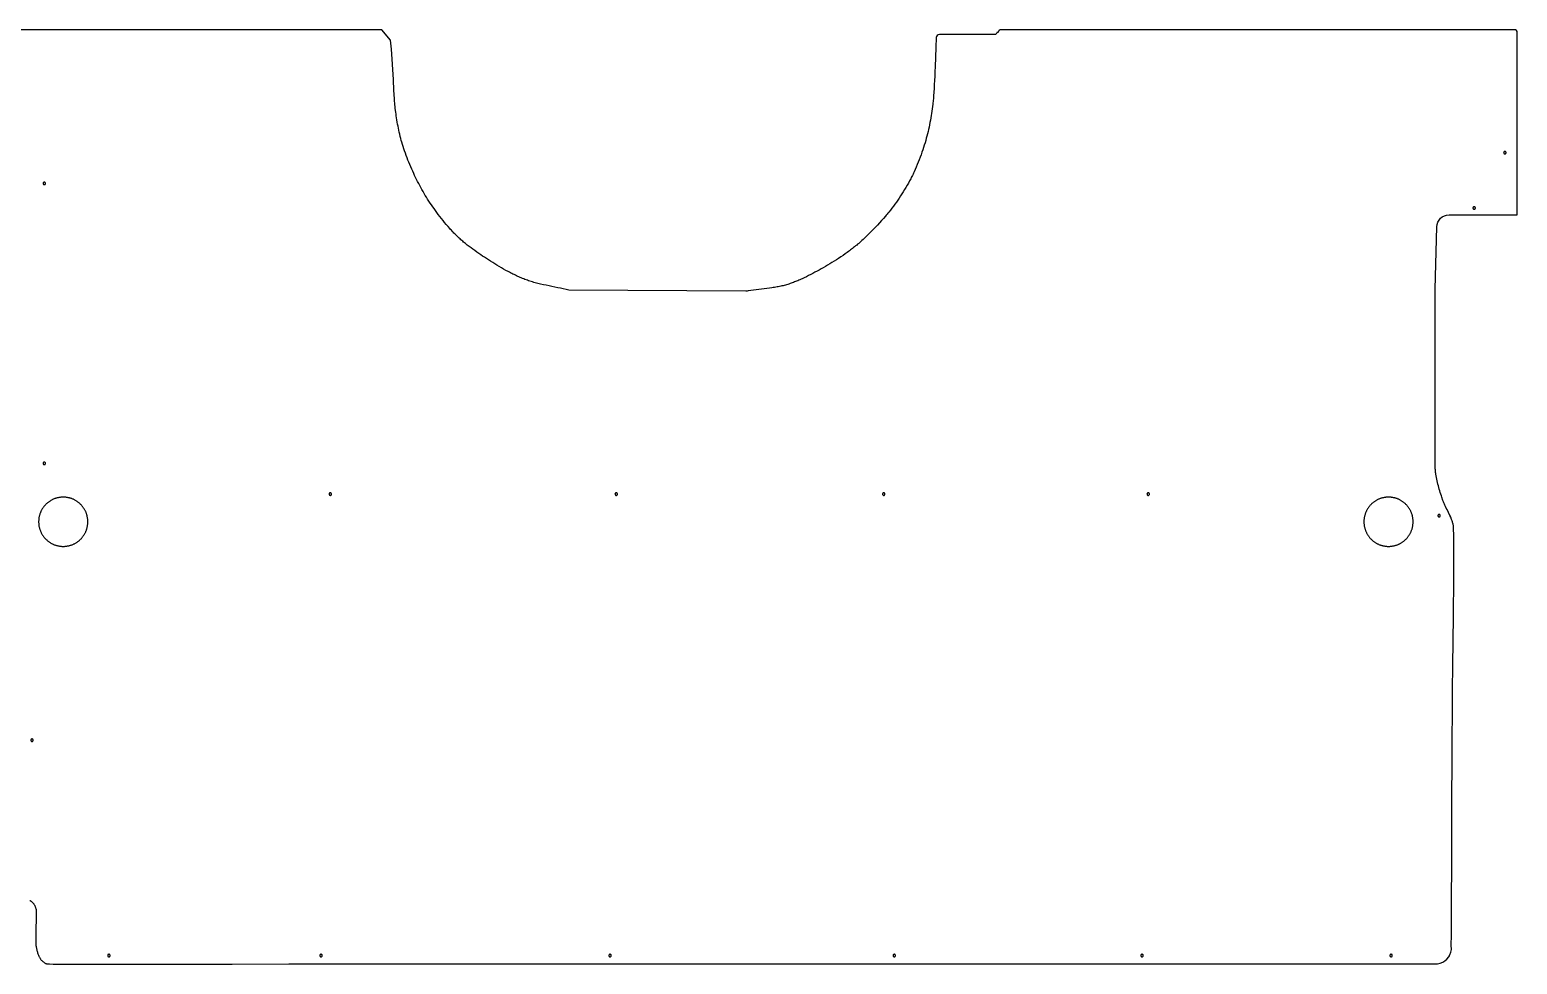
# Model space of a CAD drawing. Extents: x 358 to 7671, y 1345 to 7758.
# Drawn here: x 1582 to 4001, y 1390 to 2909 of the extents above; entities that cross this region are included whole.
import ezdxf

# ---------------------------------------------------------------- set-up
doc = ezdxf.new("R2010")
doc.units = 0
doc.layers.add('Default Layer', color=1, linetype='CONTINUOUS')

msp = doc.modelspace()

# ---------------------------------------------------------------- linework, layer by layer
at = {"layer": 'Default Layer'}
for points in [[(1581.8, 1493.5), (1582.5, 1493.1), (1583.1, 1492.8), (1583.7, 1492.4), (1584.3, 1492), (1584.8, 1491.6), (1585.4, 1491.2), (1585.9, 1490.7), (1586.4, 1490.2), (1586.9, 1489.7), (1587.4, 1489.1), (1587.8, 1488.5), (1588.3, 1487.9), (1588.7, 1487.2), (1589.1, 1486.6), (1589.5, 1485.8), (1589.9, 1485.1), (1590.2, 1484.4), (1590.6, 1483.6), (1590.9, 1482.9), (1591.2, 1482.1), (1591.4, 1481.3), (1591.7, 1480.5), (1591.9, 1479.8), (1592.1, 1479), (1592.2, 1478.5), (1592.2, 1477.7), (1592.3, 1476.7), (1592.3, 1475.5), (1592.3, 1472.5), (1592.3, 1468.8), (1592.3, 1464.6), (1592.2, 1460), (1592, 1450), (1591.9, 1439.8), (1591.8, 1435), (1591.8, 1430.6), (1591.8, 1426.6), (1591.8, 1424.9), (1591.8, 1423.3), (1591.9, 1421.9), (1591.9, 1420.7), (1592, 1419.7), (1592.1, 1418.9), (1592.3, 1417.6), (1592.6, 1416.3), (1592.9, 1414.9), (1593.2, 1413.5), (1593.5, 1412.1), (1593.9, 1410.8), (1594.3, 1409.4), (1594.7, 1408), (1595.2, 1406.7), (1595.6, 1405.4), (1596.1, 1404.2), (1596.6, 1403.1), (1597.1, 1402), (1597.6, 1401), (1598.1, 1400.1), (1598.6, 1399.3), (1599.1, 1398.6), (1599.6, 1397.9), (1600.1, 1397.2), (1600.7, 1396.5), (1601.3, 1395.9), (1602, 1395.2), (1602.6, 1394.6), (1603.3, 1394), (1604, 1393.5), (1604.7, 1392.9), (1605.4, 1392.4), (1606.1, 1391.9), (1606.9, 1391.5), (1607.7, 1391.1), (1608.5, 1390.7), (1609.3, 1390.4), (1609.4, 1390.4), (1609.7, 1390.3), (1610.7, 1390.3), (1612.2, 1390.2), (1614.2, 1390.2), (1619.7, 1390.1), (1626.9, 1390), (1635.9, 1389.9), (1646.6, 1389.8), (1658.7, 1389.8), (1672.3, 1389.7), (1703.5, 1389.7), (1739.1, 1389.7), (1778.5, 1389.8), (1820.8, 1389.8), (1911, 1390), (2003.4, 1390.2), (2091.5, 1390.4), (2132, 1390.4), (2169, 1390.4), (2728.7, 1390.4), (3288.3, 1390.4), (3848, 1390.4), (3854.2, 1390.4), (3860.7, 1390.3), (3863.7, 1390.3), (3866.6, 1390.3), (3869.1, 1390.3), (3871.1, 1390.4, 0.342013), (3893.6, 1413.5), (3893.6, 1413.5), (3893.5, 1414.6), (3893.5, 1415.8), (3893.4, 1418.6), (3893.4, 1421.8), (3893.4, 1425.3), (3893.5, 1432.6), (3893.5, 1436.3), (3893.5, 1439.7), (3895, 1771.7), (3895.1, 1782.4), (3895.2, 1793.6), (3895.4, 1817.2), (3895.6, 1842.3), (3895.9, 1868.3), (3896.5, 1921.7), (3896.8, 1948.2), (3897.1, 1974), (3897.3, 1998.6), (3897.5, 2021.7), (3897.5, 2032.6), (3897.6, 2042.8), (3897.6, 2052.5), (3897.6, 2061.5), (3897.6, 2069.9), (3897.5, 2077.4), (3897.4, 2084.1), (3897.3, 2090), (3897.2, 2095), (3897.1, 2097.1), (3897, 2099), (3896.9, 2100.6), (3896.8, 2101.9), (3896.7, 2103), (3896.6, 2103.8), (3896.3, 2105.1), (3896, 2106.4), (3895.6, 2107.7), (3895.2, 2109), (3894.8, 2110.3), (3894.4, 2111.6), (3893.9, 2112.8), (3893.4, 2114.1), (3892.9, 2115.3), (3892.4, 2116.5), (3891.8, 2117.8), (3891.3, 2119), (3890.1, 2121.5), (3888.9, 2123.9), (3886.5, 2128.7), (3885.2, 2131.2), (3884, 2133.6), (3882.9, 2136.1), (3882.3, 2137.3), (3881.8, 2138.6), (3881.3, 2139.8), (3880.8, 2141.1), (3880.3, 2142.3), (3879.8, 2143.6), (3878.1, 2148.7), (3877.2, 2151.3), (3876.4, 2153.9), (3875.5, 2156.6), (3874.7, 2159.2), (3873.9, 2161.9), (3873.1, 2164.5), (3872.4, 2167.2), (3871.7, 2169.9), (3871, 2172.6), (3870.3, 2175.3), (3869.8, 2178), (3869.2, 2180.7), (3868.7, 2183.4), (3868.3, 2186.1), (3868.1, 2187.5), (3867.9, 2188.9), (3867.8, 2190.4), (3867.6, 2191.8), (3867.5, 2193.3), (3867.4, 2194.9), (3867.2, 2198), (3867.1, 2201.2), (3867, 2204.5), (3866.9, 2207.8), (3866.9, 2211.2), (3866.9, 2214.6), (3866.9, 2218), (3867, 2224.9), (3867, 2231.7), (3867, 2235), (3867, 2238.3), (3866.9, 2243.1), (3866.9, 2250.6), (3866.9, 2272.9), (3866.9, 2302.8), (3866.9, 2338.1), (3866.9, 2415.6), (3867, 2487), (3869.8, 2588.4, -0.405971), (3889.8, 2607.9), (4000.6, 2607.9), (4000.6, 2903.7, 0.414214), (3995.6, 2908.7), (3161.4, 2908.7, 0.373614), (3156.4, 2904.4), (3155.2, 2905, -0.373614), (3150.2, 2900.7), (3061, 2900.7, 0.397269), (3056, 2896), (3055.3, 2880), (3054.6, 2863.9), (3054, 2848.3), (3053.7, 2840.8), (3053.4, 2833.4), (3053, 2826.3), (3052.7, 2819.6), (3052.3, 2813.1), (3051.9, 2807.1), (3051.6, 2801.5), (3051.4, 2798.9), (3051.2, 2796.4), (3050.9, 2794), (3050.7, 2791.8), (3050.5, 2789.7), (3050.3, 2787.8), (3049.8, 2784), (3049.3, 2780.3), (3048.7, 2776.5), (3048.2, 2772.8), (3047.6, 2769.1), (3047, 2765.4), (3046.3, 2761.6), (3045.6, 2757.9), (3044.9, 2754.2), (3044.2, 2750.5), (3043.4, 2746.8), (3042.5, 2743.1), (3041.6, 2739.5), (3040.7, 2735.8), (3039.7, 2732.2), (3038.7, 2728.5), (3037.6, 2724.9), (3036.4, 2721.1), (3035.2, 2717.3), (3033.9, 2713.4), (3032.6, 2709.5), (3031.2, 2705.5), (3029.7, 2701.5), (3028.2, 2697.5), (3026.6, 2693.5), (3025, 2689.5), (3023.3, 2685.5), (3021.6, 2681.6), (3019.8, 2677.7), (3019, 2675.8), (3018.1, 2673.9), (3017.2, 2672), (3016.2, 2670.2), (3015.3, 2668.3), (3014.4, 2666.5), (3012.5, 2662.9), (3010.6, 2659.4), (3008.6, 2655.8), (3006.5, 2652.3), (3004.4, 2648.8), (3002.3, 2645.3), (3000.1, 2641.9), (2997.9, 2638.5), (2995.7, 2635.1), (2993.4, 2631.7), (2991, 2628.4), (2988.6, 2625.1), (2986.2, 2621.8), (2983.8, 2618.6), (2981.3, 2615.4), (2978.7, 2612.2), (2977.4, 2610.6), (2976.1, 2609), (2974.7, 2607.3), (2973.2, 2605.6), (2970.2, 2602.1), (2967, 2598.5), (2963.7, 2594.9), (2960.3, 2591.2), (2956.7, 2587.5), (2953.2, 2583.8), (2949.5, 2580.1), (2945.9, 2576.5), (2942.2, 2572.9), (2938.6, 2569.5), (2936.8, 2567.8), (2935, 2566.2), (2933.3, 2564.6), (2931.5, 2563), (2929.8, 2561.5), (2928.1, 2560), (2926.5, 2558.6), (2924.8, 2557.3), (2923.2, 2555.9), (2921.5, 2554.6), (2919.9, 2553.3), (2918.2, 2552), (2916.5, 2550.7), (2914.8, 2549.4), (2913.1, 2548.1), (2911.3, 2546.8), (2907.8, 2544.3), (2904.3, 2541.8), (2900.7, 2539.4), (2897.1, 2537), (2893.5, 2534.7), (2889.9, 2532.4), (2886.3, 2530.2), (2882.7, 2528), (2879.2, 2525.9), (2875.7, 2523.9), (2872.2, 2521.9), (2868.8, 2520), (2865.4, 2518.1), (2862, 2516.2), (2858.6, 2514.4), (2855.2, 2512.5), (2851.8, 2510.7), (2848.3, 2509), (2844.8, 2507.3), (2841.3, 2505.6), (2837.8, 2503.9), (2836.1, 2503.1), (2834.3, 2502.4), (2832.5, 2501.6), (2830.7, 2500.8), (2828.9, 2500.1), (2827.1, 2499.4), (2825.3, 2498.7), (2823.5, 2498), (2821.7, 2497.3), (2819.9, 2496.7), (2818.1, 2496), (2816.2, 2495.4), (2814.4, 2494.8), (2812.6, 2494.2), (2810.7, 2493.7), (2808.8, 2493.2), (2806.9, 2492.7), (2804.9, 2492.2), (2803, 2491.8), (2801, 2491.4), (2799, 2491), (2797, 2490.6), (2794.9, 2490.2), (2792.9, 2489.9), (2790.8, 2489.5), (2788.7, 2489.2), (2784.5, 2488.6), (2780.3, 2488), (2776, 2487.5), (2771.7, 2487), (2763.1, 2485.9), (2758.8, 2485.4), (2754.6, 2484.9), (2750.3, 2484.3), (2748.2, 2484), (2746.2, 2483.6), (2458.6, 2485.4), (2456.3, 2485.9), (2454.1, 2486.5), (2449.5, 2487.5), (2444.9, 2488.5), (2440.3, 2489.4), (2431, 2491.3), (2426.4, 2492.3), (2421.8, 2493.3), (2417.2, 2494.3), (2412.6, 2495.3), (2410.4, 2495.9), (2408.2, 2496.4), (2405.9, 2497), (2403.8, 2497.5), (2401.6, 2498.1), (2399.4, 2498.7), (2397.3, 2499.4), (2395.2, 2500), (2393.1, 2500.7), (2391.1, 2501.4), (2389.1, 2502.1), (2387.1, 2502.8), (2385.2, 2503.6), (2383.2, 2504.4), (2381.2, 2505.2), (2379.3, 2506), (2377.3, 2506.9), (2375.4, 2507.8), (2373.4, 2508.7), (2371.5, 2509.6), (2369.5, 2510.6), (2367.6, 2511.5), (2365.7, 2512.5), (2363.8, 2513.5), (2361.9, 2514.5), (2360, 2515.5), (2356.2, 2517.6), (2352.4, 2519.7), (2348.8, 2521.9), (2345.1, 2524), (2341.6, 2526.1), (2338, 2528.3), (2334.6, 2530.4), (2331.2, 2532.5), (2328, 2534.6), (2324.7, 2536.7), (2321.5, 2538.8), (2318.3, 2540.9), (2315.1, 2543), (2311.9, 2545.2), (2308.7, 2547.3), (2305.6, 2549.6), (2302.5, 2551.8), (2299.4, 2554.1), (2296.3, 2556.4), (2293.3, 2558.8), (2290.3, 2561.2), (2288.8, 2562.4), (2287.3, 2563.6), (2285.9, 2564.9), (2284.4, 2566.1), (2283, 2567.4), (2281.6, 2568.7), (2280.1, 2570), (2278.7, 2571.3), (2277.3, 2572.6), (2275.9, 2574), (2274.5, 2575.4), (2273.1, 2576.8), (2271.7, 2578.2), (2270.3, 2579.7), (2268.9, 2581.2), (2267.5, 2582.7), (2266.1, 2584.2), (2264.7, 2585.8), (2262, 2588.9), (2259.2, 2592.1), (2256.5, 2595.4), (2253.9, 2598.6), (2251.3, 2601.9), (2248.7, 2605.2), (2246.2, 2608.4), (2243.8, 2611.6), (2241.5, 2614.8), (2239.2, 2617.9), (2237.1, 2621), (2235, 2624), (2232.9, 2627), (2230.9, 2630.1), (2228.9, 2633.2), (2227, 2636.3), (2225.1, 2639.4), (2223.2, 2642.6), (2221.4, 2645.8), (2219.5, 2649), (2217.8, 2652.2), (2216, 2655.4), (2214.3, 2658.7), (2212.6, 2662), (2210.9, 2665.2), (2209.3, 2668.5), (2207.7, 2671.8), (2206.2, 2675.2), (2204.6, 2678.7), (2203, 2682.2), (2201.5, 2685.8), (2199.9, 2689.5), (2198.4, 2693.2), (2196.9, 2696.9), (2195.5, 2700.7), (2194.1, 2704.4), (2192.7, 2708.1), (2191.4, 2711.7), (2190.2, 2715.3), (2189, 2718.9), (2187.9, 2722.3), (2186.9, 2725.7), (2186, 2728.9), (2185.1, 2732.1), (2184.3, 2735.4), (2183.5, 2738.7), (2182.7, 2742), (2182, 2745.3), (2181.3, 2748.7), (2180.7, 2752.1), (2180.1, 2755.4), (2179.5, 2758.7), (2178.9, 2762.1), (2178.4, 2765.3), (2177.9, 2768.6), (2177.5, 2771.7), (2177.1, 2774.8), (2176.3, 2780.8), (2175.9, 2783.8), (2175.6, 2786.7), (2175.3, 2789.6), (2175.1, 2792.5), (2174.9, 2795.4), (2174.7, 2798.4), (2174.5, 2801.3), (2174.4, 2804.2), (2174.1, 2810.1), (2173.8, 2815.9), (2173.5, 2821.8), (2173.3, 2824.7), (2173.2, 2827.7), (2170, 2877.3), (2168.4, 2891.8), (2154.3, 2908.7), (1558.8, 2908.7, 0.414055)], [(3871.1, 1390.4, 0.342013), (3893.6, 1413.5)]]:
    msp.add_lwpolyline(points, format="xyb", dxfattribs=at)
for points in [[(3982.5, 2708.9), (3982.5, 2709.1), (3982.5, 2709.3), (3982.5, 2709.5), (3982.4, 2709.7), (3982.3, 2709.8), (3982.2, 2710), (3982.1, 2710.2), (3982, 2710.3), (3981.8, 2710.4), (3981.7, 2710.5), (3981.5, 2710.6), (3981.3, 2710.7), (3981.1, 2710.8), (3981, 2710.8), (3980.8, 2710.9), (3980.5, 2710.9), (3980.3, 2710.9), (3980.1, 2710.8), (3980, 2710.8), (3979.8, 2710.7), (3979.6, 2710.6), (3979.4, 2710.5), (3979.3, 2710.4), (3979.1, 2710.3), (3979, 2710.2), (3978.9, 2710), (3978.8, 2709.8), (3978.7, 2709.7), (3978.6, 2709.5), (3978.6, 2709.3), (3978.6, 2709.1), (3978.5, 2708.9), (3978.6, 2708.7), (3978.6, 2708.5), (3978.6, 2708.3), (3978.7, 2708.1), (3978.8, 2707.9), (3978.9, 2707.8), (3979, 2707.6), (3979.1, 2707.5), (3979.3, 2707.3), (3979.4, 2707.2), (3979.6, 2707.1), (3979.8, 2707), (3980, 2707), (3980.1, 2706.9), (3980.3, 2706.9), (3980.5, 2706.9), (3980.8, 2706.9), (3981, 2706.9), (3981.1, 2707), (3981.3, 2707), (3981.5, 2707.1), (3981.7, 2707.2), (3981.8, 2707.3), (3982, 2707.5), (3982.1, 2707.6), (3982.2, 2707.8), (3982.3, 2707.9), (3982.4, 2708.1), (3982.5, 2708.3), (3982.5, 2708.5), (3982.5, 2708.7), (3982.5, 2708.9)], [(1607.5, 2658.9), (1607.5, 2659.1), (1607.5, 2659.3), (1607.5, 2659.5), (1607.4, 2659.7), (1607.3, 2659.8), (1607.2, 2660), (1607.1, 2660.2), (1607, 2660.3), (1606.8, 2660.4), (1606.7, 2660.5), (1606.5, 2660.6), (1606.3, 2660.7), (1606.1, 2660.8), (1606, 2660.8), (1605.8, 2660.9), (1605.5, 2660.9), (1605.3, 2660.9), (1605.1, 2660.8), (1605, 2660.8), (1604.8, 2660.7), (1604.6, 2660.6), (1604.4, 2660.5), (1604.3, 2660.4), (1604.1, 2660.3), (1604, 2660.2), (1603.9, 2660), (1603.8, 2659.8), (1603.7, 2659.7), (1603.6, 2659.5), (1603.6, 2659.3), (1603.6, 2659.1), (1603.5, 2658.9), (1603.6, 2658.7), (1603.6, 2658.5), (1603.6, 2658.3), (1603.7, 2658.1), (1603.8, 2657.9), (1603.9, 2657.8), (1604, 2657.6), (1604.1, 2657.5), (1604.3, 2657.3), (1604.4, 2657.2), (1604.6, 2657.1), (1604.8, 2657), (1605, 2657), (1605.1, 2656.9), (1605.3, 2656.9), (1605.5, 2656.9), (1605.8, 2656.9), (1606, 2656.9), (1606.1, 2657), (1606.3, 2657), (1606.5, 2657.1), (1606.7, 2657.2), (1606.8, 2657.3), (1607, 2657.5), (1607.1, 2657.6), (1607.2, 2657.8), (1607.3, 2657.9), (1607.4, 2658.1), (1607.5, 2658.3), (1607.5, 2658.5), (1607.5, 2658.7), (1607.5, 2658.9)], [(3932.5, 2618.9), (3932.5, 2619.1), (3932.5, 2619.3), (3932.5, 2619.5), (3932.4, 2619.7), (3932.3, 2619.8), (3932.2, 2620), (3932.1, 2620.2), (3932, 2620.3), (3931.8, 2620.4), (3931.7, 2620.5), (3931.5, 2620.6), (3931.3, 2620.7), (3931.1, 2620.8), (3931, 2620.8), (3930.8, 2620.9), (3930.5, 2620.9), (3930.3, 2620.9), (3930.1, 2620.8), (3930, 2620.8), (3929.8, 2620.7), (3929.6, 2620.6), (3929.4, 2620.5), (3929.3, 2620.4), (3929.1, 2620.3), (3929, 2620.2), (3928.9, 2620), (3928.8, 2619.8), (3928.7, 2619.7), (3928.6, 2619.5), (3928.6, 2619.3), (3928.6, 2619.1), (3928.5, 2618.9), (3928.6, 2618.7), (3928.6, 2618.5), (3928.6, 2618.3), (3928.7, 2618.1), (3928.8, 2617.9), (3928.9, 2617.8), (3929, 2617.6), (3929.1, 2617.5), (3929.3, 2617.3), (3929.4, 2617.2), (3929.6, 2617.1), (3929.8, 2617), (3930, 2617), (3930.1, 2616.9), (3930.3, 2616.9), (3930.5, 2616.9), (3930.8, 2616.9), (3931, 2616.9), (3931.1, 2617), (3931.3, 2617), (3931.5, 2617.1), (3931.7, 2617.2), (3931.8, 2617.3), (3932, 2617.5), (3932.1, 2617.6), (3932.2, 2617.8), (3932.3, 2617.9), (3932.4, 2618.1), (3932.5, 2618.3), (3932.5, 2618.5), (3932.5, 2618.7), (3932.5, 2618.9)], [(1607.5, 2203.9), (1607.5, 2204.1), (1607.5, 2204.3), (1607.5, 2204.5), (1607.4, 2204.7), (1607.3, 2204.8), (1607.2, 2205), (1607.1, 2205.2), (1607, 2205.3), (1606.8, 2205.4), (1606.7, 2205.5), (1606.5, 2205.6), (1606.3, 2205.7), (1606.1, 2205.8), (1606, 2205.8), (1605.8, 2205.9), (1605.5, 2205.9), (1605.3, 2205.9), (1605.1, 2205.8), (1605, 2205.8), (1604.8, 2205.7), (1604.6, 2205.6), (1604.4, 2205.5), (1604.3, 2205.4), (1604.1, 2205.3), (1604, 2205.2), (1603.9, 2205), (1603.8, 2204.8), (1603.7, 2204.7), (1603.6, 2204.5), (1603.6, 2204.3), (1603.6, 2204.1), (1603.5, 2203.9), (1603.6, 2203.7), (1603.6, 2203.5), (1603.6, 2203.3), (1603.7, 2203.1), (1603.8, 2202.9), (1603.9, 2202.8), (1604, 2202.6), (1604.1, 2202.5), (1604.3, 2202.3), (1604.4, 2202.2), (1604.6, 2202.1), (1604.8, 2202), (1605, 2202), (1605.1, 2201.9), (1605.3, 2201.9), (1605.5, 2201.9), (1605.8, 2201.9), (1606, 2201.9), (1606.1, 2202), (1606.3, 2202), (1606.5, 2202.1), (1606.7, 2202.2), (1606.8, 2202.3), (1607, 2202.5), (1607.1, 2202.6), (1607.2, 2202.8), (1607.3, 2202.9), (1607.4, 2203.1), (1607.5, 2203.3), (1607.5, 2203.5), (1607.5, 2203.7), (1607.5, 2203.9)], [(2072.5, 2153.9), (2072.5, 2154.1), (2072.5, 2154.3), (2072.5, 2154.5), (2072.4, 2154.7), (2072.3, 2154.8), (2072.2, 2155), (2072.1, 2155.2), (2072, 2155.3), (2071.8, 2155.4), (2071.7, 2155.5), (2071.5, 2155.6), (2071.3, 2155.7), (2071.1, 2155.8), (2071, 2155.8), (2070.8, 2155.9), (2070.5, 2155.9), (2070.3, 2155.9), (2070.1, 2155.8), (2070, 2155.8), (2069.8, 2155.7), (2069.6, 2155.6), (2069.4, 2155.5), (2069.3, 2155.4), (2069.1, 2155.3), (2069, 2155.2), (2068.9, 2155), (2068.8, 2154.8), (2068.7, 2154.7), (2068.6, 2154.5), (2068.6, 2154.3), (2068.6, 2154.1), (2068.5, 2153.9), (2068.6, 2153.7), (2068.6, 2153.5), (2068.6, 2153.3), (2068.7, 2153.1), (2068.8, 2152.9), (2068.9, 2152.8), (2069, 2152.6), (2069.1, 2152.5), (2069.3, 2152.3), (2069.4, 2152.2), (2069.6, 2152.1), (2069.8, 2152), (2070, 2152), (2070.1, 2151.9), (2070.3, 2151.9), (2070.5, 2151.9), (2070.8, 2151.9), (2071, 2151.9), (2071.1, 2152), (2071.3, 2152), (2071.5, 2152.1), (2071.7, 2152.2), (2071.8, 2152.3), (2072, 2152.5), (2072.1, 2152.6), (2072.2, 2152.8), (2072.3, 2152.9), (2072.4, 2153.1), (2072.5, 2153.3), (2072.5, 2153.5), (2072.5, 2153.7), (2072.5, 2153.9)], [(2537.5, 2153.9), (2537.5, 2154.1), (2537.5, 2154.3), (2537.5, 2154.5), (2537.4, 2154.7), (2537.3, 2154.8), (2537.2, 2155), (2537.1, 2155.2), (2537, 2155.3), (2536.8, 2155.4), (2536.7, 2155.5), (2536.5, 2155.6), (2536.3, 2155.7), (2536.1, 2155.8), (2536, 2155.8), (2535.8, 2155.9), (2535.5, 2155.9), (2535.3, 2155.9), (2535.1, 2155.8), (2535, 2155.8), (2534.8, 2155.7), (2534.6, 2155.6), (2534.4, 2155.5), (2534.3, 2155.4), (2534.1, 2155.3), (2534, 2155.2), (2533.9, 2155), (2533.8, 2154.8), (2533.7, 2154.7), (2533.6, 2154.5), (2533.6, 2154.3), (2533.6, 2154.1), (2533.5, 2153.9), (2533.6, 2153.7), (2533.6, 2153.5), (2533.6, 2153.3), (2533.7, 2153.1), (2533.8, 2152.9), (2533.9, 2152.8), (2534, 2152.6), (2534.1, 2152.5), (2534.3, 2152.3), (2534.4, 2152.2), (2534.6, 2152.1), (2534.8, 2152), (2535, 2152), (2535.1, 2151.9), (2535.3, 2151.9), (2535.5, 2151.9), (2535.8, 2151.9), (2536, 2151.9), (2536.1, 2152), (2536.3, 2152), (2536.5, 2152.1), (2536.7, 2152.2), (2536.8, 2152.3), (2537, 2152.5), (2537.1, 2152.6), (2537.2, 2152.8), (2537.3, 2152.9), (2537.4, 2153.1), (2537.5, 2153.3), (2537.5, 2153.5), (2537.5, 2153.7), (2537.5, 2153.9)], [(2972.5, 2153.9), (2972.5, 2154.1), (2972.5, 2154.3), (2972.5, 2154.5), (2972.4, 2154.7), (2972.3, 2154.8), (2972.2, 2155), (2972.1, 2155.2), (2972, 2155.3), (2971.8, 2155.4), (2971.7, 2155.5), (2971.5, 2155.6), (2971.3, 2155.7), (2971.1, 2155.8), (2971, 2155.8), (2970.8, 2155.9), (2970.5, 2155.9), (2970.3, 2155.9), (2970.1, 2155.8), (2970, 2155.8), (2969.8, 2155.7), (2969.6, 2155.6), (2969.4, 2155.5), (2969.3, 2155.4), (2969.1, 2155.3), (2969, 2155.2), (2968.9, 2155), (2968.8, 2154.8), (2968.7, 2154.7), (2968.6, 2154.5), (2968.6, 2154.3), (2968.6, 2154.1), (2968.5, 2153.9), (2968.6, 2153.7), (2968.6, 2153.5), (2968.6, 2153.3), (2968.7, 2153.1), (2968.8, 2152.9), (2968.9, 2152.8), (2969, 2152.6), (2969.1, 2152.5), (2969.3, 2152.3), (2969.4, 2152.2), (2969.6, 2152.1), (2969.8, 2152), (2970, 2152), (2970.1, 2151.9), (2970.3, 2151.9), (2970.5, 2151.9), (2970.8, 2151.9), (2971, 2151.9), (2971.1, 2152), (2971.3, 2152), (2971.5, 2152.1), (2971.7, 2152.2), (2971.8, 2152.3), (2972, 2152.5), (2972.1, 2152.6), (2972.2, 2152.8), (2972.3, 2152.9), (2972.4, 2153.1), (2972.5, 2153.3), (2972.5, 2153.5), (2972.5, 2153.7), (2972.5, 2153.9)], [(3402.5, 2153.9), (3402.5, 2154.1), (3402.5, 2154.3), (3402.5, 2154.5), (3402.4, 2154.7), (3402.3, 2154.8), (3402.2, 2155), (3402.1, 2155.2), (3402, 2155.3), (3401.8, 2155.4), (3401.7, 2155.5), (3401.5, 2155.6), (3401.3, 2155.7), (3401.1, 2155.8), (3401, 2155.8), (3400.8, 2155.9), (3400.5, 2155.9), (3400.3, 2155.9), (3400.1, 2155.8), (3400, 2155.8), (3399.8, 2155.7), (3399.6, 2155.6), (3399.4, 2155.5), (3399.3, 2155.4), (3399.1, 2155.3), (3399, 2155.2), (3398.9, 2155), (3398.8, 2154.8), (3398.7, 2154.7), (3398.6, 2154.5), (3398.6, 2154.3), (3398.6, 2154.1), (3398.5, 2153.9), (3398.6, 2153.7), (3398.6, 2153.5), (3398.6, 2153.3), (3398.7, 2153.1), (3398.8, 2152.9), (3398.9, 2152.8), (3399, 2152.6), (3399.1, 2152.5), (3399.3, 2152.3), (3399.4, 2152.2), (3399.6, 2152.1), (3399.8, 2152), (3400, 2152), (3400.1, 2151.9), (3400.3, 2151.9), (3400.5, 2151.9), (3400.8, 2151.9), (3401, 2151.9), (3401.1, 2152), (3401.3, 2152), (3401.5, 2152.1), (3401.7, 2152.2), (3401.8, 2152.3), (3402, 2152.5), (3402.1, 2152.6), (3402.2, 2152.8), (3402.3, 2152.9), (3402.4, 2153.1), (3402.5, 2153.3), (3402.5, 2153.5), (3402.5, 2153.7), (3402.5, 2153.9)], [(1676.3, 2108.9), (1676.3, 2110), (1676.3, 2111), (1676.2, 2112), (1676.1, 2113), (1676, 2114), (1675.9, 2115), (1675.7, 2116), (1675.5, 2117), (1675.3, 2118), (1675.1, 2118.9), (1674.8, 2119.9), (1674.5, 2120.8), (1674.2, 2121.8), (1673.9, 2122.7), (1673.5, 2123.6), (1673.2, 2124.5), (1672.8, 2125.4), (1672.4, 2126.3), (1671.9, 2127.1), (1671.5, 2128), (1671, 2128.8), (1670.5, 2129.7), (1670, 2130.5), (1669.5, 2131.3), (1668.9, 2132.1), (1668.4, 2132.9), (1667.8, 2133.6), (1667.2, 2134.4), (1666.6, 2135.1), (1665.9, 2135.8), (1665.3, 2136.5), (1664.6, 2137.2), (1663.9, 2137.9), (1663.2, 2138.5), (1662.5, 2139.2), (1661.8, 2139.8), (1661, 2140.4), (1660.3, 2141), (1659.5, 2141.6), (1658.7, 2142.1), (1657.9, 2142.6), (1657.1, 2143.1), (1656.2, 2143.6), (1655.4, 2144.1), (1654.5, 2144.6), (1653.7, 2145), (1652.8, 2145.4), (1651.9, 2145.8), (1651, 2146.2), (1650.1, 2146.5), (1649.1, 2146.8), (1648.2, 2147.1), (1647.3, 2147.4), (1646.3, 2147.7), (1645.4, 2147.9), (1644.4, 2148.1), (1643.4, 2148.3), (1642.4, 2148.5), (1641.4, 2148.6), (1640.4, 2148.7), (1639.4, 2148.8), (1638.4, 2148.9), (1637.4, 2148.9), (1636.3, 2148.9), (1635.3, 2148.9), (1634.3, 2148.9), (1633.2, 2148.8), (1632.2, 2148.7), (1631.2, 2148.6), (1630.2, 2148.5), (1629.2, 2148.3), (1628.3, 2148.1), (1627.3, 2147.9), (1626.3, 2147.7), (1625.4, 2147.4), (1624.4, 2147.1), (1623.5, 2146.8), (1622.6, 2146.5), (1621.7, 2146.2), (1620.7, 2145.8), (1619.9, 2145.4), (1619, 2145), (1618.1, 2144.6), (1617.3, 2144.1), (1616.4, 2143.6), (1615.6, 2143.1), (1614.8, 2142.6), (1614, 2142.1), (1613.2, 2141.6), (1612.4, 2141), (1611.6, 2140.4), (1610.9, 2139.8), (1610.1, 2139.2), (1609.4, 2138.5), (1608.7, 2137.9), (1608, 2137.2), (1607.4, 2136.5), (1606.7, 2135.8), (1606.1, 2135.1), (1605.5, 2134.4), (1604.9, 2133.6), (1604.3, 2132.9), (1603.7, 2132.1), (1603.2, 2131.3), (1602.6, 2130.5), (1602.1, 2129.7), (1601.6, 2128.8), (1601.1, 2128), (1600.7, 2127.1), (1600.3, 2126.3), (1599.9, 2125.4), (1599.5, 2124.5), (1599.1, 2123.6), (1598.7, 2122.7), (1598.4, 2121.8), (1598.1, 2120.8), (1597.8, 2119.9), (1597.6, 2118.9), (1597.3, 2118), (1597.1, 2117), (1596.9, 2116), (1596.8, 2115), (1596.6, 2114), (1596.5, 2113), (1596.4, 2112), (1596.4, 2111), (1596.3, 2110), (1596.3, 2108.9), (1596.3, 2107.9), (1596.4, 2106.9), (1596.4, 2105.9), (1596.5, 2104.8), (1596.6, 2103.8), (1596.8, 2102.8), (1596.9, 2101.9), (1597.1, 2100.9), (1597.3, 2099.9), (1597.6, 2098.9), (1597.8, 2098), (1598.1, 2097), (1598.4, 2096.1), (1598.7, 2095.2), (1599.1, 2094.3), (1599.5, 2093.4), (1599.9, 2092.5), (1600.3, 2091.6), (1600.7, 2090.7), (1601.1, 2089.9), (1601.6, 2089), (1602.1, 2088.2), (1602.6, 2087.4), (1603.2, 2086.6), (1603.7, 2085.8), (1604.3, 2085), (1604.9, 2084.2), (1605.5, 2083.5), (1606.1, 2082.8), (1606.7, 2082), (1607.4, 2081.3), (1608, 2080.7), (1608.7, 2080), (1609.4, 2079.3), (1610.1, 2078.7), (1610.9, 2078.1), (1611.6, 2077.5), (1612.4, 2076.9), (1613.2, 2076.3), (1614, 2075.8), (1614.8, 2075.2), (1615.6, 2074.7), (1616.4, 2074.2), (1617.3, 2073.8), (1618.1, 2073.3), (1619, 2072.9), (1619.9, 2072.5), (1620.7, 2072.1), (1621.7, 2071.7), (1622.6, 2071.4), (1623.5, 2071), (1624.4, 2070.7), (1625.4, 2070.5), (1626.3, 2070.2), (1627.3, 2070), (1628.3, 2069.8), (1629.2, 2069.6), (1630.2, 2069.4), (1631.2, 2069.3), (1632.2, 2069.1), (1633.2, 2069.1), (1634.3, 2069), (1635.3, 2069), (1636.3, 2068.9), (1637.4, 2069), (1638.4, 2069), (1639.4, 2069.1), (1640.4, 2069.1), (1641.4, 2069.3), (1642.4, 2069.4), (1643.4, 2069.6), (1644.4, 2069.8), (1645.4, 2070), (1646.3, 2070.2), (1647.3, 2070.5), (1648.2, 2070.7), (1649.1, 2071), (1650.1, 2071.4), (1651, 2071.7), (1651.9, 2072.1), (1652.8, 2072.5), (1653.7, 2072.9), (1654.5, 2073.3), (1655.4, 2073.8), (1656.2, 2074.2), (1657.1, 2074.7), (1657.9, 2075.2), (1658.7, 2075.8), (1659.5, 2076.3), (1660.3, 2076.9), (1661, 2077.5), (1661.8, 2078.1), (1662.5, 2078.7), (1663.2, 2079.3), (1663.9, 2080), (1664.6, 2080.7), (1665.3, 2081.3), (1665.9, 2082), (1666.6, 2082.8), (1667.2, 2083.5), (1667.8, 2084.2), (1668.4, 2085), (1668.9, 2085.8), (1669.5, 2086.6), (1670, 2087.4), (1670.5, 2088.2), (1671, 2089), (1671.5, 2089.9), (1671.9, 2090.7), (1672.4, 2091.6), (1672.8, 2092.5), (1673.2, 2093.4), (1673.5, 2094.3), (1673.9, 2095.2), (1674.2, 2096.1), (1674.5, 2097), (1674.8, 2098), (1675.1, 2098.9), (1675.3, 2099.9), (1675.5, 2100.9), (1675.7, 2101.9), (1675.9, 2102.8), (1676, 2103.8), (1676.1, 2104.8), (1676.2, 2105.9), (1676.3, 2106.9), (1676.3, 2107.9), (1676.3, 2108.9)], [(3831.3, 2108.9), (3831.3, 2110), (3831.3, 2111), (3831.2, 2112), (3831.1, 2113), (3831, 2114), (3830.9, 2115), (3830.7, 2116), (3830.5, 2117), (3830.3, 2118), (3830.1, 2118.9), (3829.8, 2119.9), (3829.5, 2120.8), (3829.2, 2121.8), (3828.9, 2122.7), (3828.5, 2123.6), (3828.2, 2124.5), (3827.8, 2125.4), (3827.4, 2126.3), (3826.9, 2127.1), (3826.5, 2128), (3826, 2128.8), (3825.5, 2129.7), (3825, 2130.5), (3824.5, 2131.3), (3823.9, 2132.1), (3823.4, 2132.9), (3822.8, 2133.6), (3822.2, 2134.4), (3821.6, 2135.1), (3820.9, 2135.8), (3820.3, 2136.5), (3819.6, 2137.2), (3818.9, 2137.9), (3818.2, 2138.5), (3817.5, 2139.2), (3816.8, 2139.8), (3816, 2140.4), (3815.3, 2141), (3814.5, 2141.6), (3813.7, 2142.1), (3812.9, 2142.6), (3812.1, 2143.1), (3811.2, 2143.6), (3810.4, 2144.1), (3809.5, 2144.6), (3808.7, 2145), (3807.8, 2145.4), (3806.9, 2145.8), (3806, 2146.2), (3805.1, 2146.5), (3804.1, 2146.8), (3803.2, 2147.1), (3802.3, 2147.4), (3801.3, 2147.7), (3800.4, 2147.9), (3799.4, 2148.1), (3798.4, 2148.3), (3797.4, 2148.5), (3796.4, 2148.6), (3795.4, 2148.7), (3794.4, 2148.8), (3793.4, 2148.9), (3792.4, 2148.9), (3791.3, 2148.9), (3790.3, 2148.9), (3789.3, 2148.9), (3788.2, 2148.8), (3787.2, 2148.7), (3786.2, 2148.6), (3785.2, 2148.5), (3784.2, 2148.3), (3783.3, 2148.1), (3782.3, 2147.9), (3781.3, 2147.7), (3780.4, 2147.4), (3779.4, 2147.1), (3778.5, 2146.8), (3777.6, 2146.5), (3776.7, 2146.2), (3775.7, 2145.8), (3774.9, 2145.4), (3774, 2145), (3773.1, 2144.6), (3772.3, 2144.1), (3771.4, 2143.6), (3770.6, 2143.1), (3769.8, 2142.6), (3769, 2142.1), (3768.2, 2141.6), (3767.4, 2141), (3766.6, 2140.4), (3765.9, 2139.8), (3765.1, 2139.2), (3764.4, 2138.5), (3763.7, 2137.9), (3763, 2137.2), (3762.4, 2136.5), (3761.7, 2135.8), (3761.1, 2135.1), (3760.5, 2134.4), (3759.9, 2133.6), (3759.3, 2132.9), (3758.7, 2132.1), (3758.2, 2131.3), (3757.6, 2130.5), (3757.1, 2129.7), (3756.6, 2128.8), (3756.1, 2128), (3755.7, 2127.1), (3755.3, 2126.3), (3754.9, 2125.4), (3754.5, 2124.5), (3754.1, 2123.6), (3753.7, 2122.7), (3753.4, 2121.8), (3753.1, 2120.8), (3752.8, 2119.9), (3752.6, 2118.9), (3752.3, 2118), (3752.1, 2117), (3751.9, 2116), (3751.8, 2115), (3751.6, 2114), (3751.5, 2113), (3751.4, 2112), (3751.4, 2111), (3751.3, 2110), (3751.3, 2108.9), (3751.3, 2107.9), (3751.4, 2106.9), (3751.4, 2105.9), (3751.5, 2104.8), (3751.6, 2103.8), (3751.8, 2102.8), (3751.9, 2101.9), (3752.1, 2100.9), (3752.3, 2099.9), (3752.6, 2098.9), (3752.8, 2098), (3753.1, 2097), (3753.4, 2096.1), (3753.7, 2095.2), (3754.1, 2094.3), (3754.5, 2093.4), (3754.9, 2092.5), (3755.3, 2091.6), (3755.7, 2090.7), (3756.1, 2089.9), (3756.6, 2089), (3757.1, 2088.2), (3757.6, 2087.4), (3758.2, 2086.6), (3758.7, 2085.8), (3759.3, 2085), (3759.9, 2084.2), (3760.5, 2083.5), (3761.1, 2082.8), (3761.7, 2082), (3762.4, 2081.3), (3763, 2080.7), (3763.7, 2080), (3764.4, 2079.3), (3765.1, 2078.7), (3765.9, 2078.1), (3766.6, 2077.5), (3767.4, 2076.9), (3768.2, 2076.3), (3769, 2075.8), (3769.8, 2075.2), (3770.6, 2074.7), (3771.4, 2074.2), (3772.3, 2073.8), (3773.1, 2073.3), (3774, 2072.9), (3774.9, 2072.5), (3775.7, 2072.1), (3776.7, 2071.7), (3777.6, 2071.4), (3778.5, 2071), (3779.4, 2070.7), (3780.4, 2070.5), (3781.3, 2070.2), (3782.3, 2070), (3783.3, 2069.8), (3784.2, 2069.6), (3785.2, 2069.4), (3786.2, 2069.3), (3787.2, 2069.1), (3788.2, 2069.1), (3789.3, 2069), (3790.3, 2069), (3791.3, 2068.9), (3792.4, 2069), (3793.4, 2069), (3794.4, 2069.1), (3795.4, 2069.1), (3796.4, 2069.3), (3797.4, 2069.4), (3798.4, 2069.6), (3799.4, 2069.8), (3800.4, 2070), (3801.3, 2070.2), (3802.3, 2070.5), (3803.2, 2070.7), (3804.1, 2071), (3805.1, 2071.4), (3806, 2071.7), (3806.9, 2072.1), (3807.8, 2072.5), (3808.7, 2072.9), (3809.5, 2073.3), (3810.4, 2073.8), (3811.2, 2074.2), (3812.1, 2074.7), (3812.9, 2075.2), (3813.7, 2075.8), (3814.5, 2076.3), (3815.3, 2076.9), (3816, 2077.5), (3816.8, 2078.1), (3817.5, 2078.7), (3818.2, 2079.3), (3818.9, 2080), (3819.6, 2080.7), (3820.3, 2081.3), (3820.9, 2082), (3821.6, 2082.8), (3822.2, 2083.5), (3822.8, 2084.2), (3823.4, 2085), (3823.9, 2085.8), (3824.5, 2086.6), (3825, 2087.4), (3825.5, 2088.2), (3826, 2089), (3826.5, 2089.9), (3826.9, 2090.7), (3827.4, 2091.6), (3827.8, 2092.5), (3828.2, 2093.4), (3828.5, 2094.3), (3828.9, 2095.2), (3829.2, 2096.1), (3829.5, 2097), (3829.8, 2098), (3830.1, 2098.9), (3830.3, 2099.9), (3830.5, 2100.9), (3830.7, 2101.9), (3830.9, 2102.8), (3831, 2103.8), (3831.1, 2104.8), (3831.2, 2105.9), (3831.3, 2106.9), (3831.3, 2107.9), (3831.3, 2108.9)], [(3875.5, 2118.9), (3875.5, 2119.1), (3875.5, 2119.3), (3875.5, 2119.5), (3875.4, 2119.7), (3875.3, 2119.8), (3875.2, 2120), (3875.1, 2120.2), (3875, 2120.3), (3874.8, 2120.4), (3874.7, 2120.5), (3874.5, 2120.6), (3874.3, 2120.7), (3874.1, 2120.8), (3874, 2120.8), (3873.8, 2120.9), (3873.5, 2120.9), (3873.3, 2120.9), (3873.1, 2120.8), (3873, 2120.8), (3872.8, 2120.7), (3872.6, 2120.6), (3872.4, 2120.5), (3872.3, 2120.4), (3872.1, 2120.3), (3872, 2120.2), (3871.9, 2120), (3871.8, 2119.8), (3871.7, 2119.7), (3871.6, 2119.5), (3871.6, 2119.3), (3871.6, 2119.1), (3871.5, 2118.9), (3871.6, 2118.7), (3871.6, 2118.5), (3871.6, 2118.3), (3871.7, 2118.1), (3871.8, 2117.9), (3871.9, 2117.8), (3872, 2117.6), (3872.1, 2117.5), (3872.3, 2117.3), (3872.4, 2117.2), (3872.6, 2117.1), (3872.8, 2117), (3873, 2117), (3873.1, 2116.9), (3873.3, 2116.9), (3873.5, 2116.9), (3873.8, 2116.9), (3874, 2116.9), (3874.1, 2117), (3874.3, 2117), (3874.5, 2117.1), (3874.7, 2117.2), (3874.8, 2117.3), (3875, 2117.5), (3875.1, 2117.6), (3875.2, 2117.8), (3875.3, 2117.9), (3875.4, 2118.1), (3875.5, 2118.3), (3875.5, 2118.5), (3875.5, 2118.7), (3875.5, 2118.9)], [(1587.5, 1753.9), (1587.5, 1754.1), (1587.5, 1754.3), (1587.5, 1754.5), (1587.4, 1754.7), (1587.3, 1754.8), (1587.2, 1755), (1587.1, 1755.2), (1587, 1755.3), (1586.8, 1755.4), (1586.7, 1755.5), (1586.5, 1755.6), (1586.3, 1755.7), (1586.1, 1755.8), (1586, 1755.8), (1585.8, 1755.9), (1585.5, 1755.9), (1585.3, 1755.9), (1585.1, 1755.8), (1585, 1755.8), (1584.8, 1755.7), (1584.6, 1755.6), (1584.4, 1755.5), (1584.3, 1755.4), (1584.1, 1755.3), (1584, 1755.2), (1583.9, 1755), (1583.8, 1754.8), (1583.7, 1754.7), (1583.6, 1754.5), (1583.6, 1754.3), (1583.6, 1754.1), (1583.5, 1753.9), (1583.6, 1753.7), (1583.6, 1753.5), (1583.6, 1753.3), (1583.7, 1753.1), (1583.8, 1752.9), (1583.9, 1752.8), (1584, 1752.6), (1584.1, 1752.5), (1584.3, 1752.3), (1584.4, 1752.2), (1584.6, 1752.1), (1584.8, 1752), (1585, 1752), (1585.1, 1751.9), (1585.3, 1751.9), (1585.5, 1751.9), (1585.8, 1751.9), (1586, 1751.9), (1586.1, 1752), (1586.3, 1752), (1586.5, 1752.1), (1586.7, 1752.2), (1586.8, 1752.3), (1587, 1752.5), (1587.1, 1752.6), (1587.2, 1752.8), (1587.3, 1752.9), (1587.4, 1753.1), (1587.5, 1753.3), (1587.5, 1753.5), (1587.5, 1753.7), (1587.5, 1753.9)], [(1712.5, 1403.9), (1712.5, 1404.1), (1712.5, 1404.3), (1712.5, 1404.5), (1712.4, 1404.7), (1712.3, 1404.8), (1712.2, 1405), (1712.1, 1405.2), (1712, 1405.3), (1711.8, 1405.4), (1711.7, 1405.5), (1711.5, 1405.6), (1711.3, 1405.7), (1711.1, 1405.8), (1711, 1405.8), (1710.8, 1405.9), (1710.5, 1405.9), (1710.3, 1405.9), (1710.1, 1405.8), (1710, 1405.8), (1709.8, 1405.7), (1709.6, 1405.6), (1709.4, 1405.5), (1709.3, 1405.4), (1709.1, 1405.3), (1709, 1405.2), (1708.9, 1405), (1708.8, 1404.8), (1708.7, 1404.7), (1708.6, 1404.5), (1708.6, 1404.3), (1708.6, 1404.1), (1708.5, 1403.9), (1708.6, 1403.7), (1708.6, 1403.5), (1708.6, 1403.3), (1708.7, 1403.1), (1708.8, 1402.9), (1708.9, 1402.8), (1709, 1402.6), (1709.1, 1402.5), (1709.3, 1402.3), (1709.4, 1402.2), (1709.6, 1402.1), (1709.8, 1402), (1710, 1402), (1710.1, 1401.9), (1710.3, 1401.9), (1710.5, 1401.9), (1710.8, 1401.9), (1711, 1401.9), (1711.1, 1402), (1711.3, 1402), (1711.5, 1402.1), (1711.7, 1402.2), (1711.8, 1402.3), (1712, 1402.5), (1712.1, 1402.6), (1712.2, 1402.8), (1712.3, 1402.9), (1712.4, 1403.1), (1712.5, 1403.3), (1712.5, 1403.5), (1712.5, 1403.7), (1712.5, 1403.9)], [(2057.5, 1403.9), (2057.5, 1404.1), (2057.5, 1404.3), (2057.5, 1404.5), (2057.4, 1404.7), (2057.3, 1404.8), (2057.2, 1405), (2057.1, 1405.2), (2057, 1405.3), (2056.8, 1405.4), (2056.7, 1405.5), (2056.5, 1405.6), (2056.3, 1405.7), (2056.1, 1405.8), (2056, 1405.8), (2055.8, 1405.9), (2055.5, 1405.9), (2055.3, 1405.9), (2055.1, 1405.8), (2055, 1405.8), (2054.8, 1405.7), (2054.6, 1405.6), (2054.4, 1405.5), (2054.3, 1405.4), (2054.1, 1405.3), (2054, 1405.2), (2053.9, 1405), (2053.8, 1404.8), (2053.7, 1404.7), (2053.6, 1404.5), (2053.6, 1404.3), (2053.6, 1404.1), (2053.5, 1403.9), (2053.6, 1403.7), (2053.6, 1403.5), (2053.6, 1403.3), (2053.7, 1403.1), (2053.8, 1402.9), (2053.9, 1402.8), (2054, 1402.6), (2054.1, 1402.5), (2054.3, 1402.3), (2054.4, 1402.2), (2054.6, 1402.1), (2054.8, 1402), (2055, 1402), (2055.1, 1401.9), (2055.3, 1401.9), (2055.5, 1401.9), (2055.8, 1401.9), (2056, 1401.9), (2056.1, 1402), (2056.3, 1402), (2056.5, 1402.1), (2056.7, 1402.2), (2056.8, 1402.3), (2057, 1402.5), (2057.1, 1402.6), (2057.2, 1402.8), (2057.3, 1402.9), (2057.4, 1403.1), (2057.5, 1403.3), (2057.5, 1403.5), (2057.5, 1403.7), (2057.5, 1403.9)], [(2527.5, 1403.9), (2527.5, 1404.1), (2527.5, 1404.3), (2527.5, 1404.5), (2527.4, 1404.7), (2527.3, 1404.8), (2527.2, 1405), (2527.1, 1405.2), (2527, 1405.3), (2526.8, 1405.4), (2526.7, 1405.5), (2526.5, 1405.6), (2526.3, 1405.7), (2526.1, 1405.8), (2526, 1405.8), (2525.8, 1405.9), (2525.5, 1405.9), (2525.3, 1405.9), (2525.1, 1405.8), (2525, 1405.8), (2524.8, 1405.7), (2524.6, 1405.6), (2524.4, 1405.5), (2524.3, 1405.4), (2524.1, 1405.3), (2524, 1405.2), (2523.9, 1405), (2523.8, 1404.8), (2523.7, 1404.7), (2523.6, 1404.5), (2523.6, 1404.3), (2523.6, 1404.1), (2523.5, 1403.9), (2523.6, 1403.7), (2523.6, 1403.5), (2523.6, 1403.3), (2523.7, 1403.1), (2523.8, 1402.9), (2523.9, 1402.8), (2524, 1402.6), (2524.1, 1402.5), (2524.3, 1402.3), (2524.4, 1402.2), (2524.6, 1402.1), (2524.8, 1402), (2525, 1402), (2525.1, 1401.9), (2525.3, 1401.9), (2525.5, 1401.9), (2525.8, 1401.9), (2526, 1401.9), (2526.1, 1402), (2526.3, 1402), (2526.5, 1402.1), (2526.7, 1402.2), (2526.8, 1402.3), (2527, 1402.5), (2527.1, 1402.6), (2527.2, 1402.8), (2527.3, 1402.9), (2527.4, 1403.1), (2527.5, 1403.3), (2527.5, 1403.5), (2527.5, 1403.7), (2527.5, 1403.9)], [(2989.5, 1403.9), (2989.5, 1404.1), (2989.5, 1404.3), (2989.5, 1404.5), (2989.4, 1404.7), (2989.3, 1404.8), (2989.2, 1405), (2989.1, 1405.2), (2989, 1405.3), (2988.8, 1405.4), (2988.7, 1405.5), (2988.5, 1405.6), (2988.3, 1405.7), (2988.1, 1405.8), (2988, 1405.8), (2987.8, 1405.9), (2987.5, 1405.9), (2987.3, 1405.9), (2987.1, 1405.8), (2987, 1405.8), (2986.8, 1405.7), (2986.6, 1405.6), (2986.4, 1405.5), (2986.3, 1405.4), (2986.1, 1405.3), (2986, 1405.2), (2985.9, 1405), (2985.8, 1404.8), (2985.7, 1404.7), (2985.6, 1404.5), (2985.6, 1404.3), (2985.6, 1404.1), (2985.5, 1403.9), (2985.6, 1403.7), (2985.6, 1403.5), (2985.6, 1403.3), (2985.7, 1403.1), (2985.8, 1402.9), (2985.9, 1402.8), (2986, 1402.6), (2986.1, 1402.5), (2986.3, 1402.3), (2986.4, 1402.2), (2986.6, 1402.1), (2986.8, 1402), (2987, 1402), (2987.1, 1401.9), (2987.3, 1401.9), (2987.5, 1401.9), (2987.8, 1401.9), (2988, 1401.9), (2988.1, 1402), (2988.3, 1402), (2988.5, 1402.1), (2988.7, 1402.2), (2988.8, 1402.3), (2989, 1402.5), (2989.1, 1402.6), (2989.2, 1402.8), (2989.3, 1402.9), (2989.4, 1403.1), (2989.5, 1403.3), (2989.5, 1403.5), (2989.5, 1403.7), (2989.5, 1403.9)], [(3392.5, 1403.9), (3392.5, 1404.1), (3392.5, 1404.3), (3392.5, 1404.5), (3392.4, 1404.7), (3392.3, 1404.8), (3392.2, 1405), (3392.1, 1405.2), (3392, 1405.3), (3391.8, 1405.4), (3391.7, 1405.5), (3391.5, 1405.6), (3391.3, 1405.7), (3391.1, 1405.8), (3391, 1405.8), (3390.8, 1405.9), (3390.5, 1405.9), (3390.3, 1405.9), (3390.1, 1405.8), (3390, 1405.8), (3389.8, 1405.7), (3389.6, 1405.6), (3389.4, 1405.5), (3389.3, 1405.4), (3389.1, 1405.3), (3389, 1405.2), (3388.9, 1405), (3388.8, 1404.8), (3388.7, 1404.7), (3388.6, 1404.5), (3388.6, 1404.3), (3388.6, 1404.1), (3388.5, 1403.9), (3388.6, 1403.7), (3388.6, 1403.5), (3388.6, 1403.3), (3388.7, 1403.1), (3388.8, 1402.9), (3388.9, 1402.8), (3389, 1402.6), (3389.1, 1402.5), (3389.3, 1402.3), (3389.4, 1402.2), (3389.6, 1402.1), (3389.8, 1402), (3390, 1402), (3390.1, 1401.9), (3390.3, 1401.9), (3390.5, 1401.9), (3390.8, 1401.9), (3391, 1401.9), (3391.1, 1402), (3391.3, 1402), (3391.5, 1402.1), (3391.7, 1402.2), (3391.8, 1402.3), (3392, 1402.5), (3392.1, 1402.6), (3392.2, 1402.8), (3392.3, 1402.9), (3392.4, 1403.1), (3392.5, 1403.3), (3392.5, 1403.5), (3392.5, 1403.7), (3392.5, 1403.9)], [(3797.5, 1403.9), (3797.5, 1404.1), (3797.5, 1404.3), (3797.5, 1404.5), (3797.4, 1404.7), (3797.3, 1404.8), (3797.2, 1405), (3797.1, 1405.2), (3797, 1405.3), (3796.8, 1405.4), (3796.7, 1405.5), (3796.5, 1405.6), (3796.3, 1405.7), (3796.1, 1405.8), (3796, 1405.8), (3795.8, 1405.9), (3795.5, 1405.9), (3795.3, 1405.9), (3795.1, 1405.8), (3795, 1405.8), (3794.8, 1405.7), (3794.6, 1405.6), (3794.4, 1405.5), (3794.3, 1405.4), (3794.1, 1405.3), (3794, 1405.2), (3793.9, 1405), (3793.8, 1404.8), (3793.7, 1404.7), (3793.6, 1404.5), (3793.6, 1404.3), (3793.6, 1404.1), (3793.5, 1403.9), (3793.6, 1403.7), (3793.6, 1403.5), (3793.6, 1403.3), (3793.7, 1403.1), (3793.8, 1402.9), (3793.9, 1402.8), (3794, 1402.6), (3794.1, 1402.5), (3794.3, 1402.3), (3794.4, 1402.2), (3794.6, 1402.1), (3794.8, 1402), (3795, 1402), (3795.1, 1401.9), (3795.3, 1401.9), (3795.5, 1401.9), (3795.8, 1401.9), (3796, 1401.9), (3796.1, 1402), (3796.3, 1402), (3796.5, 1402.1), (3796.7, 1402.2), (3796.8, 1402.3), (3797, 1402.5), (3797.1, 1402.6), (3797.2, 1402.8), (3797.3, 1402.9), (3797.4, 1403.1), (3797.5, 1403.3), (3797.5, 1403.5), (3797.5, 1403.7), (3797.5, 1403.9)]]:
    msp.add_lwpolyline(points, close=True, dxfattribs=at)
msp.add_lwpolyline([(3890.4, 1403.5), (3889.8, 1402.6), (3889.2, 1401.7), (3888.5, 1400.9), (3887.9, 1400.1), (3887.3, 1399.3), (3886.6, 1398.5), (3886, 1397.9), (3885.4, 1397.2), (3884.7, 1396.6), (3884.3, 1396.2), (3884, 1395.9), (3883.4, 1395.5), (3883.4, 1395.5)], dxfattribs=at)

doc.saveas('drawing.dxf')
